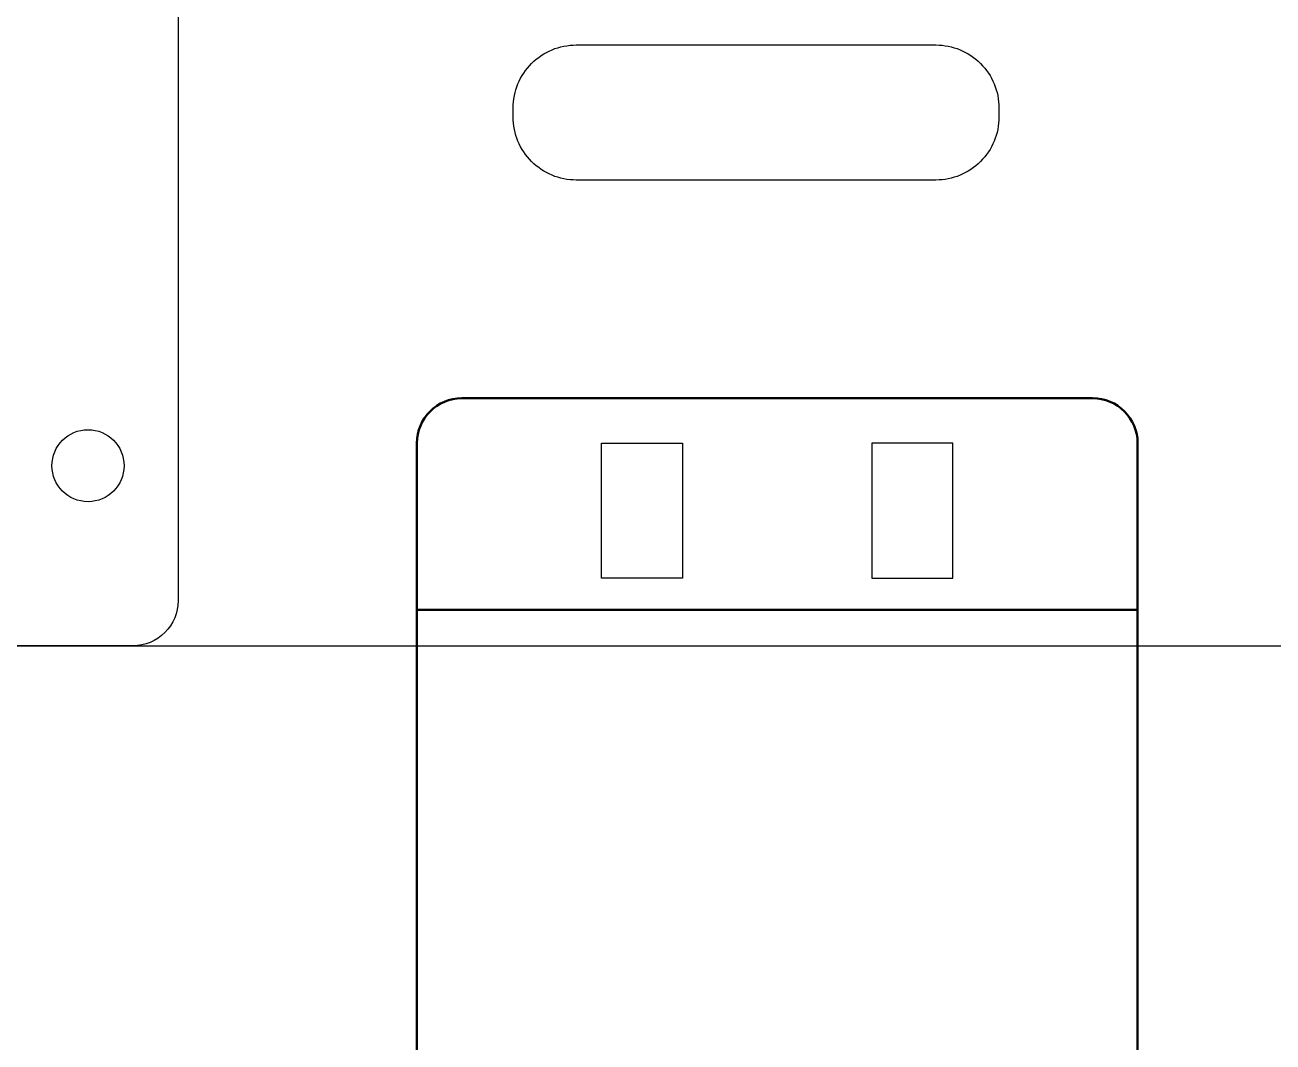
# Model space of a CAD drawing. Header units: millimetres. Extents: x 28713 to 59118, y -54378 to -19615.
# Drawn here: x 38065.4 to 38203.9, y -35226.3 to -35113.3 of the extents above; entities that cross this region are included whole.
import ezdxf

# ---------------------------------------------------------------- set-up
doc = ezdxf.new("R2010")
doc.units = ezdxf.units.MM
doc.header["$LTSCALE"] = 3
doc.layers.add('@.VISIBLE', color=7, linetype='Continuous')
doc.layers.add('Visible (ISO)', color=7, linetype='Continuous', lineweight=50)

msp = doc.modelspace()

# ---------------------------------------------------------------- linework, layer by layer
msp.add_lwpolyline([(38126.55, -35115.57), (38166.47, -35115.57, -0.414214), (38173.47, -35122.57), (38173.47, -35123.57, -0.414214), (38166.47, -35130.57), (38126.55, -35130.57, -0.414214), (38119.55, -35123.57), (38119.55, -35122.57, -0.414214)], format="xyb", close=True)
at = {"layer": '@.VISIBLE'}
msp.add_line((37710.92, -35182.3), (38273.92, -35182.3), dxfattribs=at)
msp.add_lwpolyline([(38082.36, -34930.3), (38082.36, -35177.3, -0.414214), (38077.36, -35182.3), (37907.36, -35182.3, -0.414214), (37902.36, -35177.3), (37902.36, -34930.3, -0.414214), (37907.36, -34925.3), (38077.36, -34925.3, -0.414214)], format="xyb", close=True, dxfattribs=at)
at = {"layer": '@.VISIBLE', "color": 3}
for points in [[(38138.36, -35159.8), (38138.36, -35174.8), (38129.36, -35174.8), (38129.36, -35159.8)], [(38159.36, -35159.8), (38159.36, -35174.8), (38168.36, -35174.8), (38168.36, -35159.8)]]:
    msp.add_lwpolyline(points, close=True, dxfattribs=at)
at = {"layer": '@.VISIBLE', "color": 2}
msp.add_circle((38072.36, -35162.3), 4, dxfattribs=at)
at = {"layer": 'Visible (ISO)', "color": 3}
for p, q in [((38183.86, -35154.8), (38113.86, -35154.8)), ((38108.86, -35178.3), (38108.86, -35159.8)), ((38188.86, -35178.3), (38188.86, -35159.8))]:
    msp.add_line(p, q, dxfattribs=at)
msp.add_lwpolyline([(38108.86, -35832.8), (38108.86, -35178.3), (38188.86, -35178.3), (38188.86, -35832.8)], close=True, dxfattribs=at)
for centre, start, end in [((38113.86, -35159.8), 90, 180), ((38183.86, -35159.8), 0, 90)]:
    msp.add_arc(centre, 5, start, end, dxfattribs=at)

doc.saveas('drawing.dxf')
